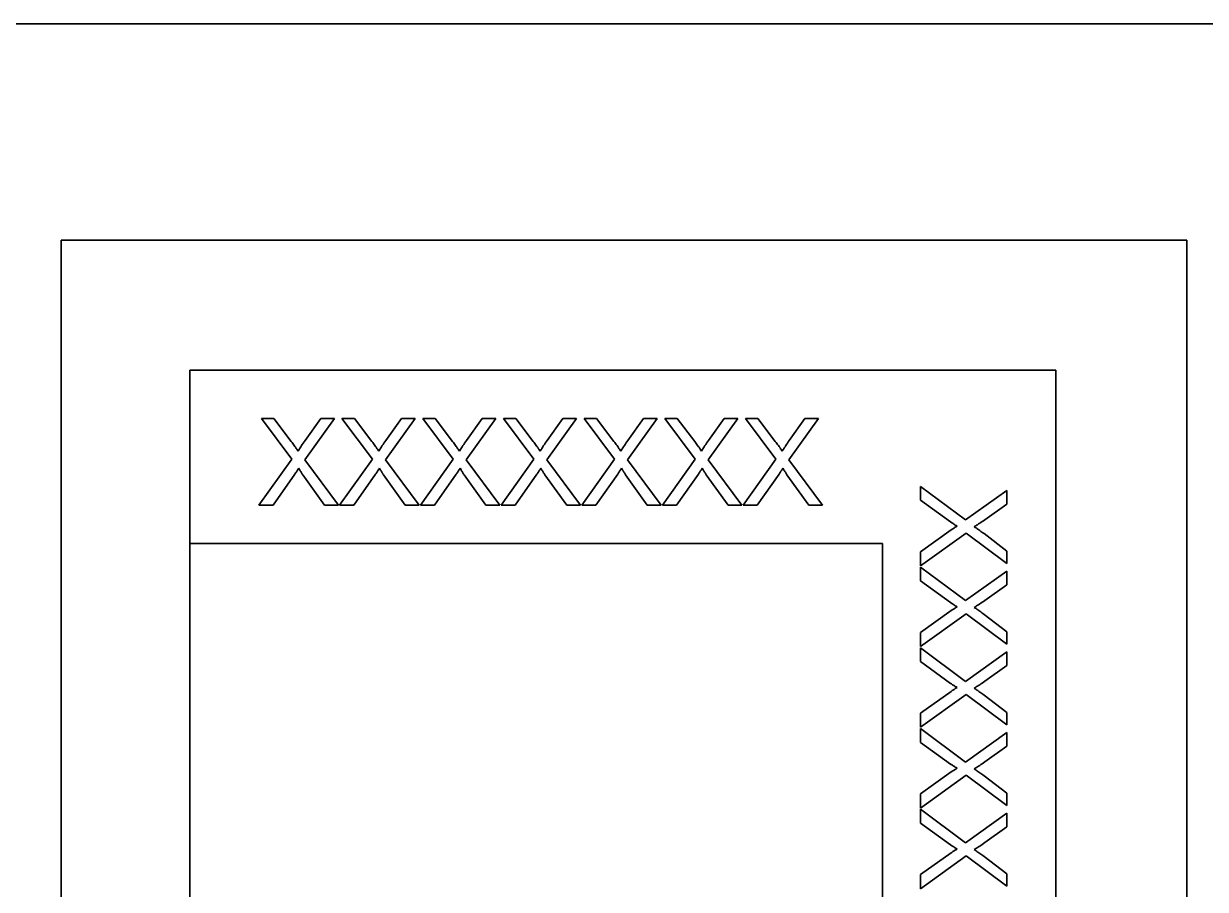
# Model space of a CAD drawing. Extents: x -1051 to 2563, y -231 to 775.
# Drawn here: x -590.78 to -577.13, y 95.19 to 105.18 of the extents above; entities that cross this region are included whole.
import ezdxf

# ---------------------------------------------------------------- set-up
doc = ezdxf.new("R2010")
doc.units = 0

msp = doc.modelspace()

# ---------------------------------------------------------------- linework, layer by layer
at = {"color": 7, "lineweight": 35}
for p, q in [((-592.182, 105.183), (-569.347, 105.183)), ((-569.347, 105.183), (-592.182, 105.183))]:
    msp.add_line(p, q, dxfattribs=at)
at = {"color": 7, "lineweight": 35, "ltscale": 0.325}
msp.add_line((-590.347, 102.683), (-577.347, 102.683), dxfattribs=at)
at = {"color": 7, "lineweight": 35, "ltscale": 0.375}
for p, q in [((-590.347, 87.683), (-590.347, 102.683)), ((-577.347, 102.683), (-577.347, 87.683))]:
    msp.add_line(p, q, dxfattribs=at)
at = {"color": 7, "lineweight": 35, "ltscale": 0.25}
msp.add_line((-588.86, 101.183), (-578.86, 101.183), dxfattribs=at)
at = {"color": 7, "lineweight": 35, "ltscale": 0.05}
msp.add_line((-588.86, 99.183), (-588.86, 101.183), dxfattribs=at)
at = {"color": 7, "lineweight": 35, "ltscale": 0.3}
msp.add_line((-578.86, 101.183), (-578.86, 89.183), dxfattribs=at)
at = {"color": 7, "lineweight": 35, "ltscale": 0.014697}
for p, q in [((-588.034, 100.626), (-587.683, 100.155)), ((-586.171, 100.626), (-585.819, 100.155)), ((-585.239, 100.626), (-584.888, 100.155)), ((-583.375, 100.626), (-583.024, 100.155)), ((-579.424, 98.951), (-579.895, 99.302)), ((-579.424, 98.019), (-579.895, 98.37)), ((-579.424, 97.087), (-579.895, 97.439)), ((-579.424, 96.156), (-579.895, 96.507)), ((-579.424, 95.224), (-579.895, 95.575))]:
    msp.add_line(p, q, dxfattribs=at)
at = {"color": 7, "lineweight": 35, "ltscale": 0.003598}
for p, q in [((-587.89, 100.626), (-588.034, 100.626)), ((-586.959, 100.626), (-587.103, 100.626)), ((-586.027, 100.626), (-586.171, 100.626)), ((-585.095, 100.626), (-585.239, 100.626)), ((-584.163, 100.626), (-584.307, 100.626)), ((-583.232, 100.626), (-583.375, 100.626)), ((-582.3, 100.626), (-582.444, 100.626)), ((-579.424, 99.095), (-579.424, 98.951)), ((-579.424, 98.163), (-579.424, 98.019)), ((-579.424, 97.231), (-579.424, 97.087)), ((-579.424, 96.299), (-579.424, 96.156)), ((-579.424, 95.368), (-579.424, 95.224))]:
    msp.add_line(p, q, dxfattribs=at)
at = {"color": 7, "lineweight": 35, "ltscale": 0.008326}
for p, q in [((-587.689, 100.361), (-587.89, 100.626)), ((-585.826, 100.361), (-586.027, 100.626)), ((-584.894, 100.361), (-585.095, 100.626)), ((-583.962, 100.361), (-584.163, 100.626)), ((-583.03, 100.361), (-583.232, 100.626)), ((-579.689, 99.296), (-579.424, 99.095)), ((-579.689, 98.364), (-579.424, 98.163)), ((-579.689, 97.432), (-579.424, 97.231)), ((-579.689, 96.501), (-579.424, 96.299)), ((-579.689, 95.569), (-579.424, 95.368))]:
    msp.add_line(p, q, dxfattribs=at)
at = {"color": 7, "lineweight": 35, "ltscale": 0.014698}
for p, q in [((-587.532, 100.147), (-587.191, 100.626)), ((-586.6, 100.147), (-586.259, 100.626)), ((-585.668, 100.147), (-585.327, 100.626)), ((-584.736, 100.147), (-584.395, 100.626)), ((-583.804, 100.147), (-583.463, 100.626)), ((-582.873, 100.147), (-582.532, 100.626)), ((-581.941, 100.147), (-581.6, 100.626)), ((-579.903, 99.454), (-579.424, 99.795)), ((-579.903, 98.522), (-579.424, 98.863)), ((-579.903, 97.59), (-579.424, 97.931)), ((-579.903, 96.658), (-579.424, 96.999)), ((-579.903, 95.726), (-579.424, 96.068))]:
    msp.add_line(p, q, dxfattribs=at)
at = {"color": 7, "lineweight": 35, "ltscale": 0.007855}
for p, q in [((-587.348, 100.626), (-587.53, 100.37)), ((-585.485, 100.626), (-585.666, 100.37)), ((-584.553, 100.626), (-584.734, 100.37)), ((-583.621, 100.626), (-583.802, 100.37)), ((-582.689, 100.626), (-582.871, 100.37))]:
    msp.add_line(p, q, dxfattribs=at)
at = {"color": 7, "lineweight": 35, "ltscale": 0.00394}
for p, q in [((-587.191, 100.626), (-587.348, 100.626)), ((-586.259, 100.626), (-586.416, 100.626)), ((-584.395, 100.626), (-584.553, 100.626)), ((-583.463, 100.626), (-583.621, 100.626)), ((-582.532, 100.626), (-582.689, 100.626)), ((-581.6, 100.626), (-581.757, 100.626))]:
    msp.add_line(p, q, dxfattribs=at)
at = {"color": 7, "lineweight": 35, "ltscale": 0.014696}
for p, q in [((-587.103, 100.626), (-586.751, 100.155)), ((-584.307, 100.626), (-583.956, 100.155)), ((-582.444, 100.626), (-582.092, 100.155))]:
    msp.add_line(p, q, dxfattribs=at)
at = {"color": 7, "lineweight": 35, "ltscale": 0.008325}
for p, q in [((-586.757, 100.361), (-586.959, 100.626)), ((-582.099, 100.361), (-582.3, 100.626))]:
    msp.add_line(p, q, dxfattribs=at)
at = {"color": 7, "lineweight": 35, "ltscale": 0.007854}
for p, q in [((-586.416, 100.626), (-586.598, 100.37)), ((-581.757, 100.626), (-581.939, 100.37)), ((-579.424, 99.637), (-579.68, 99.456)), ((-579.424, 98.705), (-579.68, 98.524)), ((-579.424, 97.774), (-579.68, 97.592)), ((-579.424, 96.842), (-579.68, 96.66)), ((-579.424, 95.91), (-579.68, 95.729))]:
    msp.add_line(p, q, dxfattribs=at)
at = {"color": 7, "lineweight": 35, "ltscale": 0.003938}
msp.add_line((-585.327, 100.626), (-585.485, 100.626), dxfattribs=at)
at = {"color": 7, "lineweight": 35, "ltscale": 0.000372024}
for p, q in [((-587.68, 100.349), (-587.689, 100.361)), ((-586.748, 100.349), (-586.757, 100.361)), ((-585.817, 100.349), (-585.826, 100.361)), ((-584.885, 100.349), (-584.894, 100.361)), ((-583.953, 100.349), (-583.962, 100.361)), ((-583.021, 100.349), (-583.03, 100.361)), ((-582.089, 100.349), (-582.099, 100.361))]:
    msp.add_line(p, q, dxfattribs=at)
at = {"color": 7, "lineweight": 35, "ltscale": 0.000366211}
for p, q in [((-587.671, 100.337), (-587.68, 100.349)), ((-586.74, 100.337), (-586.748, 100.349)), ((-584.876, 100.337), (-584.885, 100.349)), ((-583.012, 100.337), (-583.021, 100.349)), ((-582.081, 100.337), (-582.089, 100.349))]:
    msp.add_line(p, q, dxfattribs=at)
at = {"color": 7, "lineweight": 35, "ltscale": 0.000359987}
for p, q in [((-587.663, 100.326), (-587.671, 100.337)), ((-584.868, 100.326), (-584.876, 100.337)), ((-583.004, 100.326), (-583.012, 100.337))]:
    msp.add_line(p, q, dxfattribs=at)
at = {"color": 7, "lineweight": 35, "ltscale": 0.000355294}
for p, q in [((-587.655, 100.314), (-587.663, 100.326)), ((-586.723, 100.314), (-586.731, 100.326)), ((-585.791, 100.314), (-585.799, 100.326)), ((-584.859, 100.314), (-584.868, 100.326)), ((-582.996, 100.314), (-583.004, 100.326)), ((-582.064, 100.314), (-582.072, 100.326))]:
    msp.add_line(p, q, dxfattribs=at)
at = {"color": 7, "lineweight": 35, "ltscale": 0.000349734}
for p, q in [((-587.647, 100.303), (-587.655, 100.314)), ((-585.783, 100.303), (-585.791, 100.314)), ((-584.851, 100.303), (-584.859, 100.314)), ((-583.919, 100.303), (-583.927, 100.314)), ((-582.988, 100.303), (-582.996, 100.314))]:
    msp.add_line(p, q, dxfattribs=at)
at = {"color": 7, "lineweight": 35, "ltscale": 0.000343504}
for p, q in [((-587.639, 100.292), (-587.647, 100.303)), ((-585.775, 100.292), (-585.783, 100.303)), ((-582.98, 100.292), (-582.988, 100.303))]:
    msp.add_line(p, q, dxfattribs=at)
at = {"color": 7, "lineweight": 35, "ltscale": 0.000379087}
for p, q in [((-587.57, 100.312), (-587.578, 100.299)), ((-585.706, 100.312), (-585.714, 100.299)), ((-584.774, 100.312), (-584.783, 100.299)), ((-583.842, 100.312), (-583.851, 100.299)), ((-582.911, 100.312), (-582.919, 100.299))]:
    msp.add_line(p, q, dxfattribs=at)
at = {"color": 7, "lineweight": 35, "ltscale": 0.000403636}
for p, q in [((-587.561, 100.325), (-587.57, 100.312)), ((-586.629, 100.325), (-586.638, 100.312)), ((-585.697, 100.325), (-585.706, 100.312)), ((-584.765, 100.325), (-584.774, 100.312)), ((-583.833, 100.325), (-583.842, 100.312)), ((-582.902, 100.325), (-582.911, 100.312)), ((-581.97, 100.325), (-581.979, 100.312))]:
    msp.add_line(p, q, dxfattribs=at)
at = {"color": 7, "lineweight": 35, "ltscale": 0.000428376}
for p, q in [((-587.551, 100.339), (-587.561, 100.325)), ((-584.756, 100.339), (-584.765, 100.325)), ((-582.892, 100.339), (-582.902, 100.325))]:
    msp.add_line(p, q, dxfattribs=at)
at = {"color": 7, "lineweight": 35, "ltscale": 0.000452115}
for p, q in [((-587.541, 100.354), (-587.551, 100.339)), ((-584.745, 100.354), (-584.756, 100.339)), ((-582.882, 100.354), (-582.892, 100.339))]:
    msp.add_line(p, q, dxfattribs=at)
at = {"color": 7, "lineweight": 35, "ltscale": 0.000476896}
for p, q in [((-587.53, 100.37), (-587.541, 100.354)), ((-586.598, 100.37), (-586.609, 100.354)), ((-585.666, 100.37), (-585.677, 100.354)), ((-584.734, 100.37), (-584.745, 100.354)), ((-583.802, 100.37), (-583.813, 100.354)), ((-582.871, 100.37), (-582.882, 100.354)), ((-581.939, 100.37), (-581.95, 100.354))]:
    msp.add_line(p, q, dxfattribs=at)
at = {"color": 7, "lineweight": 35, "ltscale": 0.000360889}
for p, q in [((-586.731, 100.326), (-586.74, 100.337)), ((-585.799, 100.326), (-585.808, 100.337)), ((-583.936, 100.326), (-583.944, 100.337)), ((-582.072, 100.326), (-582.081, 100.337))]:
    msp.add_line(p, q, dxfattribs=at)
at = {"color": 7, "lineweight": 35, "ltscale": 0.000348857}
for p, q in [((-586.715, 100.303), (-586.723, 100.314)), ((-582.056, 100.303), (-582.064, 100.314))]:
    msp.add_line(p, q, dxfattribs=at)
at = {"color": 7, "lineweight": 35, "ltscale": 0.000344367}
for p, q in [((-586.707, 100.292), (-586.715, 100.303)), ((-584.843, 100.292), (-584.851, 100.303)), ((-583.912, 100.292), (-583.919, 100.303)), ((-582.048, 100.292), (-582.056, 100.303))]:
    msp.add_line(p, q, dxfattribs=at)
at = {"color": 7, "lineweight": 35, "ltscale": 0.00037993}
for p, q in [((-586.638, 100.312), (-586.646, 100.299)), ((-581.979, 100.312), (-581.987, 100.299))]:
    msp.add_line(p, q, dxfattribs=at)
at = {"color": 7, "lineweight": 35, "ltscale": 0.000427514}
for p, q in [((-586.619, 100.339), (-586.629, 100.325)), ((-585.687, 100.339), (-585.697, 100.325)), ((-583.824, 100.339), (-583.833, 100.325)), ((-581.96, 100.339), (-581.97, 100.325))]:
    msp.add_line(p, q, dxfattribs=at)
at = {"color": 7, "lineweight": 35, "ltscale": 0.000452987}
for p, q in [((-586.609, 100.354), (-586.619, 100.339)), ((-585.677, 100.354), (-585.687, 100.339)), ((-583.813, 100.354), (-583.824, 100.339)), ((-581.95, 100.354), (-581.96, 100.339))]:
    msp.add_line(p, q, dxfattribs=at)
at = {"color": 7, "lineweight": 35, "ltscale": 0.000365297}
for p, q in [((-585.808, 100.337), (-585.817, 100.349)), ((-583.944, 100.337), (-583.953, 100.349))]:
    msp.add_line(p, q, dxfattribs=at)
at = {"color": 7, "lineweight": 35, "ltscale": 0.000354405}
msp.add_line((-583.927, 100.314), (-583.936, 100.326), dxfattribs=at)
at = {"color": 7, "lineweight": 35, "ltscale": 0.000338883}
for p, q in [((-587.631, 100.28), (-587.639, 100.292)), ((-585.768, 100.28), (-585.775, 100.292)), ((-583.904, 100.28), (-583.912, 100.292)), ((-582.972, 100.28), (-582.98, 100.292))]:
    msp.add_line(p, q, dxfattribs=at)
at = {"color": 7, "lineweight": 35, "ltscale": 0.000333598}
for p, q in [((-587.624, 100.269), (-587.631, 100.28)), ((-586.692, 100.269), (-586.699, 100.28)), ((-584.829, 100.269), (-584.836, 100.28)), ((-582.965, 100.269), (-582.972, 100.28)), ((-582.033, 100.269), (-582.041, 100.28))]:
    msp.add_line(p, q, dxfattribs=at)
at = {"color": 7, "lineweight": 35, "ltscale": 0.000327376}
for p, q in [((-587.617, 100.258), (-587.624, 100.269)), ((-584.822, 100.258), (-584.829, 100.269)), ((-583.89, 100.258), (-583.897, 100.269)), ((-582.958, 100.258), (-582.965, 100.269))]:
    msp.add_line(p, q, dxfattribs=at)
at = {"color": 7, "lineweight": 35, "ltscale": 0.000322196}
for p, q in [((-587.61, 100.247), (-587.617, 100.258)), ((-586.678, 100.247), (-586.685, 100.258)), ((-585.747, 100.247), (-585.753, 100.258)), ((-582.951, 100.247), (-582.958, 100.258)), ((-582.019, 100.247), (-582.026, 100.258))]:
    msp.add_line(p, q, dxfattribs=at)
at = {"color": 7, "lineweight": 35, "ltscale": 0.000258177}
for p, q in [((-587.605, 100.256), (-587.61, 100.247)), ((-585.741, 100.256), (-585.747, 100.247)), ((-583.878, 100.256), (-583.883, 100.247)), ((-582.946, 100.256), (-582.951, 100.247))]:
    msp.add_line(p, q, dxfattribs=at)
at = {"color": 7, "lineweight": 35, "ltscale": 0.000281678}
for p, q in [((-587.599, 100.266), (-587.605, 100.256)), ((-585.736, 100.266), (-585.741, 100.256)), ((-583.872, 100.266), (-583.878, 100.256)), ((-582.94, 100.266), (-582.946, 100.256))]:
    msp.add_line(p, q, dxfattribs=at)
at = {"color": 7, "lineweight": 35, "ltscale": 0.00030699}
for p, q in [((-587.593, 100.276), (-587.599, 100.266)), ((-582.934, 100.276), (-582.94, 100.266))]:
    msp.add_line(p, q, dxfattribs=at)
at = {"color": 7, "lineweight": 35, "ltscale": 0.000329956}
for p, q in [((-587.586, 100.287), (-587.593, 100.276)), ((-584.79, 100.287), (-584.797, 100.276)), ((-582.927, 100.287), (-582.934, 100.276))]:
    msp.add_line(p, q, dxfattribs=at)
at = {"color": 7, "lineweight": 35, "ltscale": 0.000355087}
for p, q in [((-587.578, 100.299), (-587.586, 100.287)), ((-585.714, 100.299), (-585.722, 100.287)), ((-584.783, 100.299), (-584.79, 100.287)), ((-583.851, 100.299), (-583.859, 100.287)), ((-582.919, 100.299), (-582.927, 100.287))]:
    msp.add_line(p, q, dxfattribs=at)
at = {"color": 7, "lineweight": 35, "ltscale": 0.000338033}
for p, q in [((-586.699, 100.28), (-586.707, 100.292)), ((-584.836, 100.28), (-584.843, 100.292)), ((-582.041, 100.28), (-582.048, 100.292))]:
    msp.add_line(p, q, dxfattribs=at)
at = {"color": 7, "lineweight": 35, "ltscale": 0.000328196}
for p, q in [((-586.685, 100.258), (-586.692, 100.269)), ((-585.753, 100.258), (-585.76, 100.269)), ((-582.026, 100.258), (-582.033, 100.269))]:
    msp.add_line(p, q, dxfattribs=at)
at = {"color": 7, "lineweight": 35, "ltscale": 0.000257423}
for p, q in [((-586.673, 100.256), (-586.678, 100.247)), ((-584.81, 100.256), (-584.815, 100.247)), ((-582.014, 100.256), (-582.019, 100.247))]:
    msp.add_line(p, q, dxfattribs=at)
at = {"color": 7, "lineweight": 35, "ltscale": 0.000282458}
for p, q in [((-586.667, 100.266), (-586.673, 100.256)), ((-584.804, 100.266), (-584.81, 100.256)), ((-582.008, 100.266), (-582.014, 100.256))]:
    msp.add_line(p, q, dxfattribs=at)
at = {"color": 7, "lineweight": 35, "ltscale": 0.000306189}
for p, q in [((-586.661, 100.276), (-586.667, 100.266)), ((-585.729, 100.276), (-585.736, 100.266)), ((-584.797, 100.276), (-584.804, 100.266)), ((-583.866, 100.276), (-583.872, 100.266)), ((-582.002, 100.276), (-582.008, 100.266))]:
    msp.add_line(p, q, dxfattribs=at)
at = {"color": 7, "lineweight": 35, "ltscale": 0.00033077}
for p, q in [((-586.654, 100.287), (-586.661, 100.276)), ((-585.722, 100.287), (-585.729, 100.276)), ((-583.859, 100.287), (-583.866, 100.276)), ((-581.995, 100.287), (-582.002, 100.276))]:
    msp.add_line(p, q, dxfattribs=at)
at = {"color": 7, "lineweight": 35, "ltscale": 0.000354257}
for p, q in [((-586.646, 100.299), (-586.654, 100.287)), ((-581.987, 100.299), (-581.995, 100.287))]:
    msp.add_line(p, q, dxfattribs=at)
at = {"color": 7, "lineweight": 35, "ltscale": 0.000332763}
for p, q in [((-585.76, 100.269), (-585.768, 100.28)), ((-583.897, 100.269), (-583.904, 100.28))]:
    msp.add_line(p, q, dxfattribs=at)
at = {"color": 7, "lineweight": 35, "ltscale": 0.000323001}
for p, q in [((-584.815, 100.247), (-584.822, 100.258)), ((-583.883, 100.247), (-583.89, 100.258))]:
    msp.add_line(p, q, dxfattribs=at)
at = {"color": 7, "lineweight": 35, "ltscale": 0.016256}
for p, q in [((-587.683, 100.155), (-588.062, 99.626)), ((-586.751, 100.155), (-587.13, 99.626)), ((-585.819, 100.155), (-586.198, 99.626)), ((-584.888, 100.155), (-585.266, 99.626)), ((-583.024, 100.155), (-583.403, 99.626)), ((-582.092, 100.155), (-582.471, 99.626))]:
    msp.add_line(p, q, dxfattribs=at)
at = {"color": 7, "lineweight": 35, "ltscale": 0.000203326}
for p, q in [((-587.62, 100.022), (-587.616, 100.029)), ((-586.689, 100.022), (-586.684, 100.029)), ((-585.757, 100.022), (-585.752, 100.029)), ((-583.893, 100.022), (-583.889, 100.029)), ((-582.961, 100.022), (-582.957, 100.029)), ((-582.03, 100.022), (-582.025, 100.029))]:
    msp.add_line(p, q, dxfattribs=at)
at = {"color": 7, "lineweight": 35, "ltscale": 0.000206558}
for p, q in [((-587.616, 100.029), (-587.612, 100.036)), ((-586.684, 100.029), (-586.68, 100.036)), ((-585.752, 100.029), (-585.748, 100.036)), ((-582.957, 100.029), (-582.953, 100.036)), ((-582.025, 100.029), (-582.021, 100.036))]:
    msp.add_line(p, q, dxfattribs=at)
at = {"color": 7, "lineweight": 35, "ltscale": 0.000208812}
for p, q in [((-587.612, 100.036), (-587.607, 100.043)), ((-586.68, 100.036), (-586.675, 100.043)), ((-585.748, 100.036), (-585.743, 100.043)), ((-584.816, 100.036), (-584.812, 100.043)), ((-582.953, 100.036), (-582.948, 100.043)), ((-582.021, 100.036), (-582.016, 100.043))]:
    msp.add_line(p, q, dxfattribs=at)
at = {"color": 7, "lineweight": 35, "ltscale": 0.000212046}
for p, q in [((-587.607, 100.043), (-587.603, 100.05)), ((-586.675, 100.043), (-586.671, 100.05)), ((-584.812, 100.043), (-584.807, 100.05)), ((-582.948, 100.043), (-582.944, 100.05)), ((-582.016, 100.043), (-582.012, 100.05))]:
    msp.add_line(p, q, dxfattribs=at)
at = {"color": 7, "lineweight": 35, "ltscale": 0.000309913}
for p, q in [((-587.603, 100.05), (-587.596, 100.039)), ((-586.671, 100.05), (-586.664, 100.039)), ((-584.807, 100.05), (-584.801, 100.039)), ((-582.944, 100.05), (-582.937, 100.039)), ((-582.012, 100.05), (-582.005, 100.039))]:
    msp.add_line(p, q, dxfattribs=at)
at = {"color": 7, "lineweight": 35, "ltscale": 0.000290495}
for p, q in [((-587.596, 100.039), (-587.59, 100.029)), ((-586.664, 100.039), (-586.658, 100.029)), ((-585.732, 100.039), (-585.726, 100.029)), ((-584.801, 100.039), (-584.795, 100.029)), ((-583.869, 100.039), (-583.863, 100.029)), ((-582.937, 100.039), (-582.931, 100.029)), ((-582.005, 100.039), (-581.999, 100.029))]:
    msp.add_line(p, q, dxfattribs=at)
at = {"color": 7, "lineweight": 35, "ltscale": 0.000271243}
for p, q in [((-587.59, 100.029), (-587.584, 100.02)), ((-586.658, 100.029), (-586.652, 100.02)), ((-585.726, 100.029), (-585.721, 100.02)), ((-584.795, 100.029), (-584.789, 100.02)), ((-583.863, 100.029), (-583.857, 100.02)), ((-582.931, 100.029), (-582.925, 100.02)), ((-581.999, 100.029), (-581.994, 100.02))]:
    msp.add_line(p, q, dxfattribs=at)
at = {"color": 7, "lineweight": 35, "ltscale": 0.016224}
for p, q in [((-587.145, 99.626), (-587.532, 100.147)), ((-583.418, 99.626), (-583.804, 100.147)), ((-582.486, 99.626), (-582.873, 100.147)), ((-580.424, 99.84), (-579.903, 99.454)), ((-580.424, 98.909), (-579.903, 98.522)), ((-580.424, 97.977), (-579.903, 97.59)), ((-580.424, 97.045), (-579.903, 96.658)), ((-580.424, 96.113), (-579.903, 95.726))]:
    msp.add_line(p, q, dxfattribs=at)
at = {"color": 7, "lineweight": 35, "ltscale": 0.016225}
for p, q in [((-586.213, 99.626), (-586.6, 100.147)), ((-584.349, 99.626), (-584.736, 100.147)), ((-581.554, 99.626), (-581.941, 100.147))]:
    msp.add_line(p, q, dxfattribs=at)
at = {"color": 7, "lineweight": 35, "ltscale": 0.000211237}
for p, q in [((-585.743, 100.043), (-585.739, 100.05)), ((-583.88, 100.043), (-583.875, 100.05))]:
    msp.add_line(p, q, dxfattribs=at)
at = {"color": 7, "lineweight": 35, "ltscale": 0.000310712}
for p, q in [((-585.739, 100.05), (-585.732, 100.039)), ((-583.875, 100.05), (-583.869, 100.039))]:
    msp.add_line(p, q, dxfattribs=at)
at = {"color": 7, "lineweight": 35, "ltscale": 0.016226}
msp.add_line((-585.281, 99.626), (-585.668, 100.147), dxfattribs=at)
at = {"color": 7, "lineweight": 35, "ltscale": 0.000204154}
msp.add_line((-584.825, 100.022), (-584.821, 100.029), dxfattribs=at)
at = {"color": 7, "lineweight": 35, "ltscale": 0.000205739}
for p, q in [((-584.821, 100.029), (-584.816, 100.036)), ((-583.889, 100.029), (-583.884, 100.036))]:
    msp.add_line(p, q, dxfattribs=at)
at = {"color": 7, "lineweight": 35, "ltscale": 0.016255}
for p, q in [((-583.956, 100.155), (-584.334, 99.626)), ((-579.895, 99.302), (-580.424, 98.924)), ((-579.895, 98.37), (-580.424, 97.992)), ((-579.895, 97.439), (-580.424, 97.06)), ((-579.895, 96.507), (-580.424, 96.128)), ((-579.895, 95.575), (-580.424, 95.196))]:
    msp.add_line(p, q, dxfattribs=at)
at = {"color": 7, "lineweight": 35, "ltscale": 0.00020963}
msp.add_line((-583.884, 100.036), (-583.88, 100.043), dxfattribs=at)
at = {"color": 7, "lineweight": 35, "ltscale": 0.010915}
for p, q in [((-587.898, 99.626), (-587.646, 99.983)), ((-586.966, 99.626), (-586.714, 99.983)), ((-586.034, 99.626), (-585.783, 99.983)), ((-585.103, 99.626), (-584.851, 99.983)), ((-584.171, 99.626), (-583.919, 99.983)), ((-583.239, 99.626), (-582.987, 99.983)), ((-582.307, 99.626), (-582.055, 99.983))]:
    msp.add_line(p, q, dxfattribs=at)
at = {"color": 7, "lineweight": 35, "ltscale": 0.000188137}
for p, q in [((-587.646, 99.983), (-587.642, 99.989)), ((-582.987, 99.983), (-582.983, 99.989))]:
    msp.add_line(p, q, dxfattribs=at)
at = {"color": 7, "lineweight": 35, "ltscale": 0.000190341}
for p, q in [((-587.642, 99.989), (-587.638, 99.996)), ((-586.71, 99.989), (-586.706, 99.996)), ((-585.778, 99.989), (-585.774, 99.996)), ((-584.847, 99.989), (-584.842, 99.996)), ((-583.915, 99.989), (-583.911, 99.996)), ((-582.983, 99.989), (-582.979, 99.996)), ((-582.051, 99.989), (-582.047, 99.996))]:
    msp.add_line(p, q, dxfattribs=at)
at = {"color": 7, "lineweight": 35, "ltscale": 0.000192557}
for p, q in [((-587.638, 99.996), (-587.633, 100.002)), ((-586.706, 99.996), (-586.702, 100.002)), ((-584.842, 99.996), (-584.838, 100.002)), ((-582.979, 99.996), (-582.974, 100.002)), ((-582.047, 99.996), (-582.043, 100.002))]:
    msp.add_line(p, q, dxfattribs=at)
at = {"color": 7, "lineweight": 35, "ltscale": 0.000195784}
for p, q in [((-587.633, 100.002), (-587.629, 100.009)), ((-586.702, 100.002), (-586.697, 100.009)), ((-585.77, 100.002), (-585.766, 100.009)), ((-584.838, 100.002), (-584.834, 100.009)), ((-582.974, 100.002), (-582.97, 100.009)), ((-582.043, 100.002), (-582.038, 100.009))]:
    msp.add_line(p, q, dxfattribs=at)
at = {"color": 7, "lineweight": 35, "ltscale": 0.000198014}
for p, q in [((-587.629, 100.009), (-587.625, 100.015)), ((-585.766, 100.009), (-585.761, 100.015)), ((-582.97, 100.009), (-582.966, 100.015))]:
    msp.add_line(p, q, dxfattribs=at)
at = {"color": 7, "lineweight": 35, "ltscale": 0.000201244}
for p, q in [((-587.625, 100.015), (-587.62, 100.022)), ((-585.761, 100.015), (-585.757, 100.022)), ((-583.898, 100.015), (-583.893, 100.022)), ((-582.966, 100.015), (-582.961, 100.022))]:
    msp.add_line(p, q, dxfattribs=at)
at = {"color": 7, "lineweight": 35, "ltscale": 0.000251997}
for p, q in [((-587.584, 100.02), (-587.579, 100.012)), ((-586.652, 100.02), (-586.647, 100.012)), ((-584.789, 100.02), (-584.784, 100.012)), ((-582.925, 100.02), (-582.92, 100.012)), ((-581.994, 100.02), (-581.988, 100.012))]:
    msp.add_line(p, q, dxfattribs=at)
at = {"color": 7, "lineweight": 35, "ltscale": 0.000231779}
for p, q in [((-587.579, 100.012), (-587.574, 100.004)), ((-586.647, 100.012), (-586.642, 100.004)), ((-584.784, 100.012), (-584.779, 100.004)), ((-583.852, 100.012), (-583.847, 100.004)), ((-582.92, 100.012), (-582.915, 100.004)), ((-581.988, 100.012), (-581.983, 100.004))]:
    msp.add_line(p, q, dxfattribs=at)
at = {"color": 7, "lineweight": 35, "ltscale": 0.000212541}
for p, q in [((-587.574, 100.004), (-587.569, 99.997)), ((-586.642, 100.004), (-586.638, 99.997)), ((-585.71, 100.004), (-585.706, 99.997)), ((-584.779, 100.004), (-584.774, 99.997)), ((-582.915, 100.004), (-582.91, 99.997)), ((-581.983, 100.004), (-581.979, 99.997))]:
    msp.add_line(p, q, dxfattribs=at)
at = {"color": 7, "lineweight": 35, "ltscale": 0.000193152}
for p, q in [((-587.569, 99.997), (-587.565, 99.99)), ((-586.638, 99.997), (-586.633, 99.99)), ((-585.706, 99.997), (-585.702, 99.99)), ((-584.774, 99.997), (-584.77, 99.99)), ((-582.91, 99.997), (-582.906, 99.99)), ((-581.979, 99.997), (-581.974, 99.99))]:
    msp.add_line(p, q, dxfattribs=at)
at = {"color": 7, "lineweight": 35, "ltscale": 0.000173937}
for p, q in [((-587.565, 99.99), (-587.561, 99.984)), ((-586.633, 99.99), (-586.63, 99.984)), ((-583.838, 99.99), (-583.834, 99.984)), ((-582.906, 99.99), (-582.902, 99.984)), ((-581.974, 99.99), (-581.971, 99.984))]:
    msp.add_line(p, q, dxfattribs=at)
at = {"color": 7, "lineweight": 35, "ltscale": 0.000153887}
for p, q in [((-587.561, 99.984), (-587.558, 99.979)), ((-586.63, 99.984), (-586.626, 99.979)), ((-585.698, 99.984), (-585.694, 99.979)), ((-583.834, 99.984), (-583.831, 99.979)), ((-582.902, 99.984), (-582.899, 99.979)), ((-581.971, 99.984), (-581.967, 99.979))]:
    msp.add_line(p, q, dxfattribs=at)
at = {"color": 7, "lineweight": 35, "ltscale": 0.000134541}
for p, q in [((-587.558, 99.979), (-587.555, 99.975)), ((-586.626, 99.979), (-586.623, 99.975)), ((-585.694, 99.979), (-585.691, 99.975)), ((-584.763, 99.979), (-584.759, 99.975)), ((-582.899, 99.979), (-582.896, 99.975)), ((-581.967, 99.979), (-581.964, 99.975))]:
    msp.add_line(p, q, dxfattribs=at)
at = {"color": 7, "lineweight": 35, "ltscale": 0.010738}
for p, q in [((-587.555, 99.975), (-587.304, 99.626)), ((-583.828, 99.975), (-583.577, 99.626)), ((-582.896, 99.975), (-582.645, 99.626)), ((-580.075, 99.43), (-580.424, 99.681)), ((-580.075, 98.499), (-580.424, 98.75)), ((-580.075, 97.567), (-580.424, 97.818)), ((-580.075, 96.635), (-580.424, 96.886)), ((-580.075, 95.703), (-580.424, 95.954))]:
    msp.add_line(p, q, dxfattribs=at)
at = {"color": 7, "lineweight": 35, "ltscale": 0.000187275}
for p, q in [((-586.714, 99.983), (-586.71, 99.989)), ((-585.783, 99.983), (-585.778, 99.989)), ((-584.851, 99.983), (-584.847, 99.989)), ((-583.919, 99.983), (-583.915, 99.989)), ((-582.055, 99.983), (-582.051, 99.989))]:
    msp.add_line(p, q, dxfattribs=at)
at = {"color": 7, "lineweight": 35, "ltscale": 0.000198853}
for p, q in [((-586.697, 100.009), (-586.693, 100.015)), ((-584.834, 100.009), (-584.829, 100.015)), ((-583.902, 100.009), (-583.898, 100.015)), ((-582.038, 100.009), (-582.034, 100.015))]:
    msp.add_line(p, q, dxfattribs=at)
at = {"color": 7, "lineweight": 35, "ltscale": 0.000200415}
for p, q in [((-586.693, 100.015), (-586.689, 100.022)), ((-584.829, 100.015), (-584.825, 100.022)), ((-582.034, 100.015), (-582.03, 100.022))]:
    msp.add_line(p, q, dxfattribs=at)
at = {"color": 7, "lineweight": 35, "ltscale": 0.010739}
for p, q in [((-586.623, 99.975), (-586.372, 99.626)), ((-585.691, 99.975), (-585.44, 99.626)), ((-584.759, 99.975), (-584.508, 99.626)), ((-581.964, 99.975), (-581.713, 99.626))]:
    msp.add_line(p, q, dxfattribs=at)
at = {"color": 7, "lineweight": 35, "ltscale": 0.000193408}
for p, q in [((-585.774, 99.996), (-585.77, 100.002)), ((-583.911, 99.996), (-583.906, 100.002))]:
    msp.add_line(p, q, dxfattribs=at)
at = {"color": 7, "lineweight": 35, "ltscale": 0.000251187}
for p, q in [((-585.721, 100.02), (-585.715, 100.012)), ((-583.857, 100.02), (-583.852, 100.012))]:
    msp.add_line(p, q, dxfattribs=at)
at = {"color": 7, "lineweight": 35, "ltscale": 0.000232596}
msp.add_line((-585.715, 100.012), (-585.71, 100.004), dxfattribs=at)
at = {"color": 7, "lineweight": 35, "ltscale": 0.000173098}
for p, q in [((-585.702, 99.99), (-585.698, 99.984)), ((-584.77, 99.99), (-584.766, 99.984))]:
    msp.add_line(p, q, dxfattribs=at)
at = {"color": 7, "lineweight": 35, "ltscale": 0.00015474}
msp.add_line((-584.766, 99.984), (-584.763, 99.979), dxfattribs=at)
at = {"color": 7, "lineweight": 35, "ltscale": 0.000194944}
msp.add_line((-583.906, 100.002), (-583.902, 100.009), dxfattribs=at)
at = {"color": 7, "lineweight": 35, "ltscale": 0.000213366}
msp.add_line((-583.847, 100.004), (-583.842, 99.997), dxfattribs=at)
at = {"color": 7, "lineweight": 35, "ltscale": 0.000192324}
msp.add_line((-583.842, 99.997), (-583.838, 99.99), dxfattribs=at)
at = {"color": 7, "lineweight": 35, "ltscale": 0.000135412}
msp.add_line((-583.831, 99.979), (-583.828, 99.975), dxfattribs=at)
at = {"color": 7, "lineweight": 35, "ltscale": 0.003973}
for p, q in [((-580.424, 99.681), (-580.424, 99.84)), ((-587.304, 99.626), (-587.145, 99.626)), ((-586.372, 99.626), (-586.213, 99.626)), ((-584.508, 99.626), (-584.349, 99.626)), ((-583.577, 99.626), (-583.418, 99.626)), ((-582.645, 99.626), (-582.486, 99.626)), ((-581.713, 99.626), (-581.554, 99.626)), ((-580.424, 98.75), (-580.424, 98.909)), ((-580.424, 97.818), (-580.424, 97.977)), ((-580.424, 96.886), (-580.424, 97.045))]:
    msp.add_line(p, q, dxfattribs=at)
at = {"color": 7, "lineweight": 35, "ltscale": 0.003939}
for p, q in [((-579.424, 99.795), (-579.424, 99.637)), ((-579.424, 98.863), (-579.424, 98.705)), ((-579.424, 97.931), (-579.424, 97.774)), ((-579.424, 96.999), (-579.424, 96.842)), ((-579.424, 96.068), (-579.424, 95.91))]:
    msp.add_line(p, q, dxfattribs=at)
at = {"color": 7, "lineweight": 35, "ltscale": 0.004092}
for p, q in [((-588.062, 99.626), (-587.898, 99.626)), ((-586.198, 99.626), (-586.034, 99.626)), ((-584.334, 99.626), (-584.171, 99.626)), ((-583.403, 99.626), (-583.239, 99.626))]:
    msp.add_line(p, q, dxfattribs=at)
at = {"color": 7, "lineweight": 35, "ltscale": 0.004094}
for p, q in [((-587.13, 99.626), (-586.966, 99.626)), ((-585.266, 99.626), (-585.103, 99.626)), ((-582.471, 99.626), (-582.307, 99.626))]:
    msp.add_line(p, q, dxfattribs=at)
at = {"color": 7, "lineweight": 35, "ltscale": 0.003975}
msp.add_line((-585.44, 99.626), (-585.281, 99.626), dxfattribs=at)
at = {"color": 7, "lineweight": 35, "ltscale": 0.000135012}
for p, q in [((-580.071, 99.427), (-580.075, 99.43)), ((-580.071, 95.7), (-580.075, 95.703))]:
    msp.add_line(p, q, dxfattribs=at)
at = {"color": 7, "lineweight": 35, "ltscale": 0.000154364}
for p, q in [((-580.066, 99.424), (-580.071, 99.427)), ((-580.066, 96.629), (-580.071, 96.632)), ((-580.066, 95.697), (-580.071, 95.7))]:
    msp.add_line(p, q, dxfattribs=at)
at = {"color": 7, "lineweight": 35, "ltscale": 0.000173621}
for p, q in [((-580.06, 99.42), (-580.066, 99.424)), ((-580.06, 98.488), (-580.066, 98.492)), ((-580.06, 97.557), (-580.066, 97.56))]:
    msp.add_line(p, q, dxfattribs=at)
at = {"color": 7, "lineweight": 35, "ltscale": 0.000189918}
for p, q in [((-580.061, 99.343), (-580.055, 99.348)), ((-580.061, 95.616), (-580.055, 95.62))]:
    msp.add_line(p, q, dxfattribs=at)
at = {"color": 7, "lineweight": 35, "ltscale": 0.000192784}
msp.add_line((-580.053, 99.416), (-580.06, 99.42), dxfattribs=at)
at = {"color": 7, "lineweight": 35, "ltscale": 0.000192981}
for p, q in [((-580.055, 99.348), (-580.048, 99.352)), ((-580.055, 95.62), (-580.048, 95.625))]:
    msp.add_line(p, q, dxfattribs=at)
at = {"color": 7, "lineweight": 35, "ltscale": 0.000213447}
for p, q in [((-580.046, 99.411), (-580.053, 99.416)), ((-580.046, 97.548), (-580.053, 97.552)), ((-580.046, 96.616), (-580.053, 96.621)), ((-580.046, 95.684), (-580.053, 95.689))]:
    msp.add_line(p, q, dxfattribs=at)
at = {"color": 7, "lineweight": 35, "ltscale": 0.000195733}
msp.add_line((-580.048, 99.352), (-580.042, 99.356), dxfattribs=at)
at = {"color": 7, "lineweight": 35, "ltscale": 0.000231441}
for p, q in [((-580.038, 99.406), (-580.046, 99.411)), ((-580.038, 98.475), (-580.046, 98.48)), ((-580.038, 97.543), (-580.046, 97.548)), ((-580.038, 96.611), (-580.046, 96.616)), ((-580.038, 95.679), (-580.046, 95.684))]:
    msp.add_line(p, q, dxfattribs=at)
at = {"color": 7, "lineweight": 35, "ltscale": 0.000198806}
for p, q in [((-580.042, 99.356), (-580.035, 99.36)), ((-580.042, 98.424), (-580.035, 98.429))]:
    msp.add_line(p, q, dxfattribs=at)
at = {"color": 7, "lineweight": 35, "ltscale": 0.000252016}
for p, q in [((-580.03, 99.401), (-580.038, 99.406)), ((-580.03, 98.469), (-580.038, 98.475)), ((-580.03, 97.537), (-580.038, 97.543)), ((-580.03, 96.606), (-580.038, 96.611)), ((-580.03, 95.674), (-580.038, 95.679))]:
    msp.add_line(p, q, dxfattribs=at)
at = {"color": 7, "lineweight": 35, "ltscale": 0.000200397}
for p, q in [((-580.035, 99.36), (-580.028, 99.365)), ((-580.035, 98.429), (-580.028, 98.433)), ((-580.035, 97.497), (-580.028, 97.501)), ((-580.035, 96.565), (-580.028, 96.57)), ((-580.035, 95.633), (-580.028, 95.638))]:
    msp.add_line(p, q, dxfattribs=at)
at = {"color": 7, "lineweight": 35, "ltscale": 0.00027001}
for p, q in [((-580.021, 99.395), (-580.03, 99.401)), ((-580.021, 98.463), (-580.03, 98.469)), ((-580.021, 97.532), (-580.03, 97.537)), ((-580.021, 96.6), (-580.03, 96.606)), ((-580.021, 95.668), (-580.03, 95.674))]:
    msp.add_line(p, q, dxfattribs=at)
at = {"color": 7, "lineweight": 35, "ltscale": 0.000203269}
for p, q in [((-580.028, 99.365), (-580.021, 99.369)), ((-580.028, 98.433), (-580.021, 98.437))]:
    msp.add_line(p, q, dxfattribs=at)
at = {"color": 7, "lineweight": 35, "ltscale": 0.000290595}
for p, q in [((-580.011, 99.389), (-580.021, 99.395)), ((-580.011, 98.457), (-580.021, 98.463)), ((-580.011, 97.526), (-580.021, 97.532)), ((-580.011, 96.594), (-580.021, 96.6)), ((-580.011, 95.662), (-580.021, 95.668))]:
    msp.add_line(p, q, dxfattribs=at)
at = {"color": 7, "lineweight": 35, "ltscale": 0.000206353}
msp.add_line((-580.021, 99.369), (-580.014, 99.374), dxfattribs=at)
at = {"color": 7, "lineweight": 35, "ltscale": 0.000209134}
for p, q in [((-580.014, 99.374), (-580.007, 99.378)), ((-580.014, 95.647), (-580.007, 95.651))]:
    msp.add_line(p, q, dxfattribs=at)
at = {"color": 7, "lineweight": 35, "ltscale": 0.000311188}
for p, q in [((-580, 99.383), (-580.011, 99.389)), ((-580, 97.519), (-580.011, 97.526)), ((-580, 96.587), (-580.011, 96.594)), ((-580, 95.656), (-580.011, 95.662))]:
    msp.add_line(p, q, dxfattribs=at)
at = {"color": 7, "lineweight": 35, "ltscale": 0.000212227}
for p, q in [((-580.007, 99.378), (-580, 99.383)), ((-580.007, 95.651), (-580, 95.656))]:
    msp.add_line(p, q, dxfattribs=at)
at = {"color": 7, "lineweight": 35, "ltscale": 0.000256734}
for p, q in [((-579.794, 99.38), (-579.803, 99.375)), ((-579.794, 98.448), (-579.803, 98.443)), ((-579.794, 96.585), (-579.803, 96.58)), ((-579.794, 95.653), (-579.803, 95.648))]:
    msp.add_line(p, q, dxfattribs=at)
at = {"color": 7, "lineweight": 35, "ltscale": 0.000321788}
for p, q in [((-579.803, 99.375), (-579.792, 99.368)), ((-579.803, 98.443), (-579.792, 98.437)), ((-579.803, 96.58), (-579.792, 96.573)), ((-579.803, 95.648), (-579.792, 95.641))]:
    msp.add_line(p, q, dxfattribs=at)
at = {"color": 7, "lineweight": 35, "ltscale": 0.000283447}
for p, q in [((-579.784, 99.386), (-579.794, 99.38)), ((-579.784, 97.522), (-579.794, 97.517)), ((-579.784, 96.591), (-579.794, 96.585)), ((-579.784, 95.659), (-579.794, 95.653))]:
    msp.add_line(p, q, dxfattribs=at)
at = {"color": 7, "lineweight": 35, "ltscale": 0.000327727}
for p, q in [((-579.792, 99.368), (-579.781, 99.361)), ((-579.792, 98.437), (-579.781, 98.43)), ((-579.792, 95.641), (-579.781, 95.634))]:
    msp.add_line(p, q, dxfattribs=at)
at = {"color": 7, "lineweight": 35, "ltscale": 0.00030489}
for p, q in [((-579.774, 99.392), (-579.784, 99.386)), ((-579.774, 96.597), (-579.784, 96.591)), ((-579.774, 95.665), (-579.784, 95.659))]:
    msp.add_line(p, q, dxfattribs=at)
at = {"color": 7, "lineweight": 35, "ltscale": 0.000333499}
for p, q in [((-579.781, 99.361), (-579.77, 99.354)), ((-579.781, 95.634), (-579.77, 95.627))]:
    msp.add_line(p, q, dxfattribs=at)
at = {"color": 7, "lineweight": 35, "ltscale": 0.000331696}
for p, q in [((-579.763, 99.399), (-579.774, 99.392)), ((-579.763, 98.468), (-579.774, 98.461)), ((-579.763, 97.536), (-579.774, 97.529))]:
    msp.add_line(p, q, dxfattribs=at)
at = {"color": 7, "lineweight": 35, "ltscale": 0.000339515}
for p, q in [((-579.77, 99.354), (-579.759, 99.346)), ((-579.77, 97.49), (-579.759, 97.483)), ((-579.77, 96.559), (-579.759, 96.551)), ((-579.77, 95.627), (-579.759, 95.619))]:
    msp.add_line(p, q, dxfattribs=at)
at = {"color": 7, "lineweight": 35, "ltscale": 0.000354672}
for p, q in [((-579.751, 99.407), (-579.763, 99.399)), ((-579.751, 98.475), (-579.763, 98.468)), ((-579.751, 97.544), (-579.763, 97.536)), ((-579.751, 96.612), (-579.763, 96.604)), ((-579.751, 95.68), (-579.763, 95.672))]:
    msp.add_line(p, q, dxfattribs=at)
at = {"color": 7, "lineweight": 35, "ltscale": 0.000342943}
for p, q in [((-579.759, 99.346), (-579.747, 99.339)), ((-579.759, 98.415), (-579.747, 98.407)), ((-579.759, 97.483), (-579.747, 97.475)), ((-579.759, 96.551), (-579.747, 96.543)), ((-579.759, 95.619), (-579.747, 95.612))]:
    msp.add_line(p, q, dxfattribs=at)
at = {"color": 7, "lineweight": 35, "ltscale": 0.000378979}
for p, q in [((-579.738, 99.416), (-579.751, 99.407)), ((-579.738, 98.484), (-579.751, 98.475)), ((-579.738, 97.552), (-579.751, 97.544)), ((-579.738, 96.62), (-579.751, 96.612))]:
    msp.add_line(p, q, dxfattribs=at)
at = {"color": 7, "lineweight": 35, "ltscale": 0.00040332}
for p, q in [((-579.725, 99.425), (-579.738, 99.416)), ((-579.725, 98.493), (-579.738, 98.484)), ((-579.725, 97.561), (-579.738, 97.552)), ((-579.725, 95.697), (-579.738, 95.688))]:
    msp.add_line(p, q, dxfattribs=at)
at = {"color": 7, "lineweight": 35, "ltscale": 0.000427689}
for p, q in [((-579.711, 99.434), (-579.725, 99.425)), ((-579.711, 96.639), (-579.725, 96.629)), ((-579.711, 95.707), (-579.725, 95.697))]:
    msp.add_line(p, q, dxfattribs=at)
at = {"color": 7, "lineweight": 35, "ltscale": 0.000453224}
for p, q in [((-579.696, 99.445), (-579.711, 99.434)), ((-579.696, 96.649), (-579.711, 96.639)), ((-579.696, 95.718), (-579.711, 95.707))]:
    msp.add_line(p, q, dxfattribs=at)
at = {"color": 7, "lineweight": 35, "ltscale": 0.000477629}
for p, q in [((-579.68, 99.456), (-579.696, 99.445)), ((-579.68, 98.524), (-579.696, 98.513)), ((-579.68, 97.592), (-579.696, 97.581))]:
    msp.add_line(p, q, dxfattribs=at)
at = {"color": 7, "lineweight": 35, "ltscale": 0.010914}
for p, q in [((-580.424, 99.087), (-580.067, 99.339)), ((-580.424, 98.156), (-580.067, 98.407)), ((-580.424, 97.224), (-580.067, 97.475)), ((-580.424, 96.292), (-580.067, 96.544)), ((-580.424, 95.36), (-580.067, 95.612))]:
    msp.add_line(p, q, dxfattribs=at)
at = {"color": 7, "lineweight": 35, "ltscale": 0.000188335}
for p, q in [((-580.067, 99.339), (-580.061, 99.343)), ((-580.067, 98.407), (-580.061, 98.411)), ((-580.067, 97.475), (-580.061, 97.48)), ((-580.067, 96.544), (-580.061, 96.548)), ((-580.067, 95.612), (-580.061, 95.616))]:
    msp.add_line(p, q, dxfattribs=at)
at = {"color": 7, "lineweight": 35, "ltscale": 0.000350186}
for p, q in [((-579.747, 99.339), (-579.736, 99.331)), ((-579.747, 97.475), (-579.736, 97.467)), ((-579.747, 96.543), (-579.736, 96.535)), ((-579.747, 95.612), (-579.736, 95.603))]:
    msp.add_line(p, q, dxfattribs=at)
at = {"color": 7, "lineweight": 35, "ltscale": 0.000355071}
for p, q in [((-579.736, 99.331), (-579.724, 99.322)), ((-579.736, 95.603), (-579.724, 95.595))]:
    msp.add_line(p, q, dxfattribs=at)
at = {"color": 7, "lineweight": 35, "ltscale": 0.000359781}
for p, q in [((-579.724, 99.322), (-579.713, 99.314)), ((-579.724, 95.595), (-579.713, 95.587))]:
    msp.add_line(p, q, dxfattribs=at)
at = {"color": 7, "lineweight": 35, "ltscale": 0.000365982}
for p, q in [((-579.713, 99.314), (-579.701, 99.305)), ((-579.713, 97.45), (-579.701, 97.441)), ((-579.713, 96.518), (-579.701, 96.51)), ((-579.713, 95.587), (-579.701, 95.578))]:
    msp.add_line(p, q, dxfattribs=at)
at = {"color": 7, "lineweight": 35, "ltscale": 0.000372096}
for p, q in [((-579.701, 99.305), (-579.689, 99.296)), ((-579.701, 98.373), (-579.689, 98.364)), ((-579.701, 97.441), (-579.689, 97.432)), ((-579.701, 96.51), (-579.689, 96.501)), ((-579.701, 95.578), (-579.689, 95.569))]:
    msp.add_line(p, q, dxfattribs=at)
at = {"color": 7, "lineweight": 35, "ltscale": 0.2}
for p, q in [((-588.86, 99.183), (-580.86, 99.183)), ((-588.86, 91.183), (-588.86, 99.183)), ((-580.86, 99.183), (-580.86, 91.183))]:
    msp.add_line(p, q, dxfattribs=at)
at = {"color": 7, "lineweight": 35, "ltscale": 0.004093}
for p, q in [((-580.424, 98.924), (-580.424, 99.087)), ((-580.424, 97.992), (-580.424, 98.156)), ((-580.424, 97.06), (-580.424, 97.224)), ((-580.424, 96.128), (-580.424, 96.292)), ((-580.424, 95.196), (-580.424, 95.36))]:
    msp.add_line(p, q, dxfattribs=at)
at = {"color": 7, "lineweight": 35, "ltscale": 0.00013512}
for p, q in [((-580.071, 98.496), (-580.075, 98.499)), ((-580.071, 97.564), (-580.075, 97.567)), ((-580.071, 96.632), (-580.075, 96.635))]:
    msp.add_line(p, q, dxfattribs=at)
at = {"color": 7, "lineweight": 35, "ltscale": 0.000154258}
for p, q in [((-580.066, 98.492), (-580.071, 98.496)), ((-580.066, 97.56), (-580.071, 97.564))]:
    msp.add_line(p, q, dxfattribs=at)
at = {"color": 7, "lineweight": 35, "ltscale": 0.000190026}
for p, q in [((-580.061, 98.411), (-580.055, 98.416)), ((-580.061, 97.48), (-580.055, 97.484)), ((-580.061, 96.548), (-580.055, 96.552))]:
    msp.add_line(p, q, dxfattribs=at)
at = {"color": 7, "lineweight": 35, "ltscale": 0.000192888}
for p, q in [((-580.053, 98.484), (-580.06, 98.488)), ((-580.053, 97.552), (-580.06, 97.557)), ((-580.053, 96.621), (-580.06, 96.625)), ((-580.053, 95.689), (-580.06, 95.693))]:
    msp.add_line(p, q, dxfattribs=at)
at = {"color": 7, "lineweight": 35, "ltscale": 0.000192875}
for p, q in [((-580.055, 98.416), (-580.048, 98.42)), ((-580.055, 97.484), (-580.048, 97.488)), ((-580.055, 96.552), (-580.048, 96.556))]:
    msp.add_line(p, q, dxfattribs=at)
at = {"color": 7, "lineweight": 35, "ltscale": 0.000213345}
msp.add_line((-580.046, 98.48), (-580.053, 98.484), dxfattribs=at)
at = {"color": 7, "lineweight": 35, "ltscale": 0.000195838}
for p, q in [((-580.048, 98.42), (-580.042, 98.424)), ((-580.048, 97.488), (-580.042, 97.493)), ((-580.048, 96.556), (-580.042, 96.561)), ((-580.048, 95.625), (-580.042, 95.629))]:
    msp.add_line(p, q, dxfattribs=at)
at = {"color": 7, "lineweight": 35, "ltscale": 0.00020625}
for p, q in [((-580.021, 98.437), (-580.014, 98.442)), ((-580.021, 97.506), (-580.014, 97.51)), ((-580.021, 96.574), (-580.014, 96.578)), ((-580.021, 95.642), (-580.014, 95.647))]:
    msp.add_line(p, q, dxfattribs=at)
at = {"color": 7, "lineweight": 35, "ltscale": 0.000209236}
for p, q in [((-580.014, 98.442), (-580.007, 98.446)), ((-580.014, 97.51), (-580.007, 97.515)), ((-580.014, 96.578), (-580.007, 96.583))]:
    msp.add_line(p, q, dxfattribs=at)
at = {"color": 7, "lineweight": 35, "ltscale": 0.000311288}
msp.add_line((-580, 98.451), (-580.011, 98.457), dxfattribs=at)
at = {"color": 7, "lineweight": 35, "ltscale": 0.000212126}
for p, q in [((-580.007, 98.446), (-580, 98.451)), ((-580.007, 97.515), (-580, 97.519)), ((-580.007, 96.583), (-580, 96.587))]:
    msp.add_line(p, q, dxfattribs=at)
at = {"color": 7, "lineweight": 35, "ltscale": 0.00028335}
msp.add_line((-579.784, 98.454), (-579.794, 98.448), dxfattribs=at)
at = {"color": 7, "lineweight": 35, "ltscale": 0.00030499}
for p, q in [((-579.774, 98.461), (-579.784, 98.454)), ((-579.774, 97.529), (-579.784, 97.522))]:
    msp.add_line(p, q, dxfattribs=at)
at = {"color": 7, "lineweight": 35, "ltscale": 0.000333603}
for p, q in [((-579.781, 98.43), (-579.77, 98.422)), ((-579.781, 97.498), (-579.77, 97.49)), ((-579.781, 96.566), (-579.77, 96.559))]:
    msp.add_line(p, q, dxfattribs=at)
at = {"color": 7, "lineweight": 35, "ltscale": 0.000339409}
msp.add_line((-579.77, 98.422), (-579.759, 98.415), dxfattribs=at)
at = {"color": 7, "lineweight": 35, "ltscale": 0.000350295}
msp.add_line((-579.747, 98.407), (-579.736, 98.399), dxfattribs=at)
at = {"color": 7, "lineweight": 35, "ltscale": 0.00035496}
for p, q in [((-579.736, 98.399), (-579.724, 98.391)), ((-579.736, 97.467), (-579.724, 97.459)), ((-579.736, 96.535), (-579.724, 96.527))]:
    msp.add_line(p, q, dxfattribs=at)
at = {"color": 7, "lineweight": 35, "ltscale": 0.000427581}
for p, q in [((-579.711, 98.503), (-579.725, 98.493)), ((-579.711, 97.571), (-579.725, 97.561))]:
    msp.add_line(p, q, dxfattribs=at)
at = {"color": 7, "lineweight": 35, "ltscale": 0.000453333}
for p, q in [((-579.696, 98.513), (-579.711, 98.503)), ((-579.696, 97.581), (-579.711, 97.571))]:
    msp.add_line(p, q, dxfattribs=at)
at = {"color": 7, "lineweight": 35, "ltscale": 0.000359894}
for p, q in [((-579.724, 98.391), (-579.713, 98.382)), ((-579.724, 97.459), (-579.713, 97.45)), ((-579.724, 96.527), (-579.713, 96.518))]:
    msp.add_line(p, q, dxfattribs=at)
at = {"color": 7, "lineweight": 35, "ltscale": 0.000365868}
msp.add_line((-579.713, 98.382), (-579.701, 98.373), dxfattribs=at)
at = {"color": 7, "lineweight": 35, "ltscale": 0.000198702}
for p, q in [((-580.042, 97.493), (-580.035, 97.497)), ((-580.042, 96.561), (-580.035, 96.565)), ((-580.042, 95.629), (-580.035, 95.633))]:
    msp.add_line(p, q, dxfattribs=at)
at = {"color": 7, "lineweight": 35, "ltscale": 0.000203372}
for p, q in [((-580.028, 97.501), (-580.021, 97.506)), ((-580.028, 96.57), (-580.021, 96.574)), ((-580.028, 95.638), (-580.021, 95.642))]:
    msp.add_line(p, q, dxfattribs=at)
at = {"color": 7, "lineweight": 35, "ltscale": 0.000256639}
msp.add_line((-579.794, 97.517), (-579.803, 97.512), dxfattribs=at)
at = {"color": 7, "lineweight": 35, "ltscale": 0.000321889}
msp.add_line((-579.803, 97.512), (-579.792, 97.505), dxfattribs=at)
at = {"color": 7, "lineweight": 35, "ltscale": 0.000327625}
for p, q in [((-579.792, 97.505), (-579.781, 97.498)), ((-579.792, 96.573), (-579.781, 96.566))]:
    msp.add_line(p, q, dxfattribs=at)
at = {"color": 7, "lineweight": 35, "ltscale": 0.000173516}
for p, q in [((-580.06, 96.625), (-580.066, 96.629)), ((-580.06, 95.693), (-580.066, 95.697))]:
    msp.add_line(p, q, dxfattribs=at)
at = {"color": 7, "lineweight": 35, "ltscale": 0.000403213}
msp.add_line((-579.725, 96.629), (-579.738, 96.62), dxfattribs=at)
at = {"color": 7, "lineweight": 35, "ltscale": 0.000477739}
for p, q in [((-579.68, 96.66), (-579.696, 96.649)), ((-579.68, 95.729), (-579.696, 95.718))]:
    msp.add_line(p, q, dxfattribs=at)
at = {"color": 7, "lineweight": 35, "ltscale": 0.000331797}
for p, q in [((-579.763, 96.604), (-579.774, 96.597)), ((-579.763, 95.672), (-579.774, 95.665))]:
    msp.add_line(p, q, dxfattribs=at)
at = {"color": 7, "lineweight": 35, "ltscale": 0.003974}
msp.add_line((-580.424, 95.954), (-580.424, 96.113), dxfattribs=at)
at = {"color": 7, "lineweight": 35, "ltscale": 0.000378874}
msp.add_line((-579.738, 95.688), (-579.751, 95.68), dxfattribs=at)

doc.saveas('drawing.dxf')
